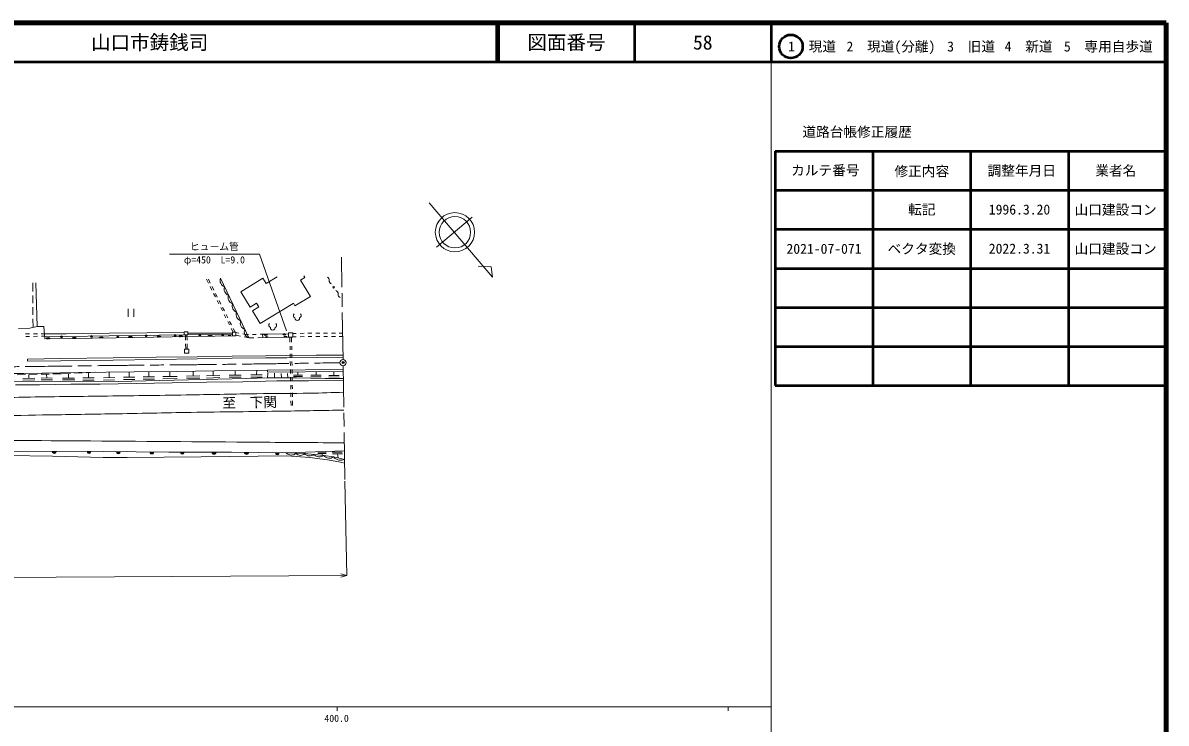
# Model space of a CAD drawing. Units: millimetres, scale not verified. Extents: x 40000 to 680000, y 20000 to 380000.
# Drawn here: x 387607 to 680000, y 200840 to 380000 of the extents above; entities that cross this region are included whole.
import ezdxf
from ezdxf.enums import TextEntityAlignment as Align

# ---------------------------------------------------------------- set-up
doc = ezdxf.new("R2010")
doc.units = ezdxf.units.MM
doc.header["$LTSCALE"] = 1000
doc.header["$PDMODE"] = 32
doc.header["$PDSIZE"] = 500
doc.linetypes.add('CHAIN', pattern=[18.5, 12, -1.5, 3.5, -1.5])
for name, color, linetype, lineweight in [('M-BGD', 7, 'Continuous', 13), ('M-BMK', 2, 'CHAIN', 13), ('M-BMK-SRVR', 3, 'Continuous', 13), ('M-STR-HTXT', 7, 'Continuous', 13), ('M-TTL', 2, 'Continuous', 140), ('M-TTL-BAND', 7, 'Continuous', 13), ('M-TTL-FRAM', 2, 'Continuous', 50), ('M-TTL-LINE', 7, 'Continuous', 50)]:
    doc.layers.add(name, color=color, linetype=linetype, lineweight=lineweight)
for name, color, linetype in [('M-BGD-HTXT', 7, 'Continuous'), ('M-OTRS', 6, 'Continuous'), ('M-TTL-TXT', 7, 'Continuous')]:
    doc.layers.add(name, color=color, linetype=linetype)
doc.styles.add('ＭＳ ゴシック', font='')
doc.styles.get('ＭＳ ゴシック').set_extended_font_data('MS Gothic')

# ---------------------------------------------------------------- blocks, each defined once
blk = doc.blocks.new('園庭')
at = {"color": 7, "linetype": 'Continuous', "lineweight": 13}
for centre, start, end in [((-0.4, 0.4), 131.4195, 251.1424), ((0.4, 0.4), 288.8576, 48.5806), ((0, -0.25), 172.1402, 7.8598)]:
    blk.add_arc(centre, 0.6, start, end, dxfattribs=at)
blk = doc.blocks.new('田')
at = {"color": 7, "linetype": 'Continuous', "lineweight": 13}
for p, q in [((-0.75, 1), (-0.75, -1)), ((0.75, -1), (0.75, 1))]:
    blk.add_line(p, q, dxfattribs=at)

msp = doc.modelspace()

# ---------------------------------------------------------------- linework, layer by layer
at = {"layer": 'M-BGD'}
for p, q in [((390123, 313455), (390139, 311274)), ((391236, 302308), (390961, 313455)), ((435048, 313436), (434554, 314415)), ((435534, 313426), (435046, 314395)), ((445379, 299419), (438129, 314671)), ((449012, 314693), (443321, 311225)), ((449012, 314693), (449853, 313313)), ((452677, 315035), (449853, 313313)), ((458620, 314145), (459715, 314812)), ((458620, 314145), (461128, 310030)), ((459426, 315286), (459715, 314812)), ((390146, 310274), (390160, 308274)), ((435949, 311650), (435498, 312543)), ((436435, 311640), (435985, 312533)), ((436849, 309865), (436399, 310757)), ((437336, 309854), (436886, 310747)), ((443321, 311225), (445747, 307245)), ((457190, 307631), (461128, 310030)), ((390168, 307274), (390182, 305274)), ((437750, 308079), (437300, 308972)), ((438237, 308069), (437787, 308962)), ((438651, 306293), (438201, 307186)), ((439138, 306283), (438687, 307176)), ((447390, 308247), (445747, 307245)), ((447946, 307335), (446303, 306333)), ((447390, 308247), (447946, 307335)), ((448290, 303073), (456752, 308230)), ((456805, 308262), (457190, 307631)), ((390189, 304274), (390205, 302093)), ((439552, 304508), (439101, 305400)), ((440039, 304498), (439588, 305390)), ((446303, 306333), (448290, 303073)), ((386522, 301842), (389405, 301926)), ((389405, 301926), (391236, 302308)), ((391236, 302308), (392978, 302308)), ((392978, 302308), (393194, 299155)), ((440453, 302722), (440002, 303615)), ((440939, 302712), (440489, 303605)), ((441397, 300850), (440903, 301829)), ((441879, 300850), (441390, 301819)), ((389314, 300427), (388314, 300425)), ((389336, 299797), (388336, 299795)), ((391314, 300431), (390314, 300429)), ((391336, 299801), (390336, 299799)), ((393106, 300434), (392314, 300433)), ((393149, 299804), (392336, 299803)), ((393106, 300435), (398660, 300417)), ((393149, 299804), (398664, 299787)), ((393194, 299155), (411506, 299446)), ((398660, 300417), (409691, 300596)), ((398664, 299787), (409700, 299966)), ((409691, 300596), (428859, 300799)), ((409700, 299966), (428859, 300169)), ((411506, 299446), (425809, 299684)), ((425809, 299684), (436679, 299836)), ((428859, 300169), (428859, 300983)), ((429789, 300983), (428859, 300983)), ((428859, 300169), (429789, 300169)), ((429213, 298847), (429181, 300169)), ((429593, 298847), (429561, 300169)), ((429789, 300169), (429789, 300983)), ((429789, 300572), (441186, 300634)), ((429789, 300222), (441186, 300284)), ((436679, 299836), (441186, 299932)), ((441186, 300850), (441186, 299906)), ((441186, 300850), (442116, 300850)), ((441186, 299906), (442116, 299906)), ((442116, 300850), (442116, 299906)), ((442882, 300636), (442116, 300802)), ((443258, 299879), (442116, 300127)), ((444625, 300258), (443859, 300424)), ((445379, 299419), (444236, 299667)), ((445299, 300268), (444625, 300258)), ((446682, 299439), (445379, 299419)), ((447298, 300299), (446299, 300284)), ((448985, 299474), (447682, 299454)), ((448972, 300324), (448298, 300314)), ((455512, 300424), (448910, 300323)), ((448985, 299474), (448910, 300323)), ((455525, 299574), (448985, 299474)), ((455517, 300701), (456667, 300710)), ((455517, 300701), (455525, 299574)), ((455525, 299574), (456675, 299583)), ((455923, 298320), (455903, 299577)), ((456343, 298327), (456323, 299584)), ((456667, 300710), (456675, 299583)), ((456668, 300554), (457529, 300559)), ((456674, 299704), (457539, 299709)), ((458529, 300564), (459529, 300570)), ((458539, 299714), (459539, 299720)), ((460529, 300576), (461529, 300582)), ((460539, 299726), (461539, 299732)), ((462529, 300587), (463529, 300593)), ((462539, 299738), (463539, 299743)), ((464529, 300599), (465529, 300605)), ((464539, 299749), (465539, 299755)), ((466529, 300611), (467529, 300616)), ((466539, 299761), (467539, 299766)), ((468529, 300622), (469390, 300627)), ((468539, 299772), (469403, 299777)), ((428982, 296525), (428982, 295490)), ((428982, 296525), (430062, 296525)), ((428982, 295490), (430062, 295490)), ((429269, 296525), (429237, 297847)), ((429650, 296525), (429618, 297847)), ((430062, 296525), (430062, 295490)), ((455956, 296320), (455940, 297320)), ((455988, 294320), (455972, 295320)), ((456376, 296327), (456360, 297327)), ((456408, 294327), (456392, 295327)), ((388791, 293977), (397312, 294087)), ((388798, 293437), (388791, 293977)), ((388798, 293437), (397319, 293547)), ((397312, 294087), (410721, 294266)), ((397319, 293547), (410729, 293726)), ((410721, 294266), (421677, 294446)), ((410729, 293726), (421685, 293906)), ((421677, 294446), (432184, 294596)), ((421685, 293906), (432192, 294056)), ((432184, 294596), (441134, 294715)), ((432192, 294056), (441142, 294175)), ((441134, 294715), (449727, 294835)), ((441142, 294175), (449733, 294295)), ((449727, 294835), (455116, 294865)), ((449733, 294295), (455121, 294325)), ((455116, 294865), (462599, 294955)), ((455121, 294325), (462604, 294415)), ((456021, 292321), (456005, 293321)), ((456441, 292328), (456425, 293327)), ((462599, 294955), (469479, 294988)), ((462604, 294415), (469487, 294448)), ((387869, 290302), (377393, 290242)), ((386181, 289991), (388294, 290036)), ((401848, 290541), (387869, 290302)), ((389164, 289036), (389149, 290055)), ((389294, 290058), (391293, 290100)), ((392293, 290122), (394293, 290164)), ((393697, 289135), (393645, 290151)), ((395292, 290186), (397406, 290231)), ((397406, 290231), (399762, 290329)), ((399300, 289136), (399290, 290310)), ((400761, 290371), (402759, 290455)), ((416067, 290721), (401848, 290541)), ((403759, 290497), (406115, 290595)), ((404406, 289182), (404370, 290522)), ((409658, 289224), (409679, 290640)), ((414801, 289334), (414808, 290705)), ((426933, 290811), (416067, 290721)), ((419843, 289411), (419857, 290752)), ((427075, 289525), (423375, 289507)), ((425225, 289516), (425225, 290797)), ((436631, 290960), (426933, 290811)), ((432858, 289662), (429446, 289626)), ((431152, 289644), (431152, 290876)), ((438001, 289764), (434589, 289656)), ((436295, 289710), (436283, 290955)), ((450170, 291174), (436631, 290960)), ((443437, 289857), (440402, 289839)), ((441919, 289848), (441912, 291044)), ((448817, 289909), (445926, 289909)), ((447371, 289909), (447420, 291131)), ((450170, 291174), (469537, 291333)), ((450174, 290634), (450170, 291174)), ((450174, 290634), (469545, 290793)), ((450204, 289198), (450221, 290383)), ((451995, 289193), (451924, 290392)), ((453715, 289188), (453689, 290330)), ((455374, 289184), (455321, 290321)), ((456053, 290321), (456037, 291321)), ((456473, 290328), (456457, 291328)), ((459091, 289867), (456800, 289891)), ((459098, 289516), (456807, 289539)), ((457946, 289879), (457930, 290698)), ((463918, 289841), (461296, 289841)), ((462607, 289841), (462649, 290737)), ((468466, 289783), (465868, 289818)), ((467167, 289800), (467172, 290774)), ((385288, 288160), (391714, 288300)), ((385713, 287360), (391819, 287420)), ((390702, 289078), (387625, 288994)), ((390708, 288641), (387631, 288558)), ((391714, 288300), (397342, 288220)), ((391819, 287420), (399871, 287540)), ((395140, 289123), (392254, 289147)), ((395162, 288687), (392277, 288711)), ((397342, 288220), (402790, 288140)), ((400853, 289136), (397746, 289136)), ((400857, 288633), (397750, 288633)), ((399871, 287540), (407385, 287599)), ((402790, 288140), (412009, 288280)), ((405852, 289191), (402960, 289173)), ((405867, 288616), (402975, 288598)), ((407385, 287599), (416544, 287749)), ((411078, 288635), (408222, 288599)), ((411086, 289242), (408231, 289206)), ((412009, 288280), (422526, 288519)), ((416280, 288756), (413317, 288738)), ((416283, 289343), (413319, 289325)), ((416544, 287749), (425794, 287869)), ((421292, 288837), (418382, 288837)), ((421298, 289411), (418388, 289411)), ((422526, 288519), (433761, 288779)), ((427075, 288976), (423375, 288958)), ((425794, 287869), (434594, 288108)), ((432858, 289134), (429446, 289098)), ((433761, 288779), (444916, 288998)), ((438007, 289230), (434594, 289122)), ((434594, 288108), (443904, 288198)), ((443440, 289345), (440405, 289327)), ((443904, 288198), (452554, 288378)), ((444916, 288998), (450204, 289198)), ((448796, 289386), (445905, 289386)), ((450204, 289198), (457628, 289178)), ((452554, 288378), (460666, 288408)), ((456086, 288321), (456070, 289321)), ((456118, 286322), (456102, 287321)), ((456506, 288328), (456490, 289328)), ((456538, 286328), (456522, 287328)), ((457628, 289178), (464912, 289038)), ((460666, 288408), (469581, 288501)), ((463900, 289457), (461278, 289457)), ((464912, 289038), (469573, 288998)), ((468464, 289365), (465866, 289401)), ((456151, 284322), (456135, 285322)), ((456571, 284329), (456555, 285328)), ((456188, 282065), (456167, 283322)), ((456608, 282072), (456587, 283329)), ((383523, 269316), (395151, 269145)), ((408267, 270304), (383938, 270390)), ((395151, 269145), (408153, 268802)), ((424915, 270175), (408267, 270304)), ((440963, 270132), (424915, 270175)), ((433211, 268973), (455090, 269240)), ((454970, 269967), (440963, 270132)), ((454970, 269967), (469866, 270465)), ((454970, 269967), (459690, 269795)), ((455090, 269240), (460992, 268811)), ((459690, 269795), (462093, 269595)), ((462093, 269595), (464553, 269338)), ((463012, 270036), (465197, 270048)), ((463028, 269837), (465214, 269849)), ((464121, 269843), (464159, 269379)), ((464553, 269338), (467070, 268937)), ((466744, 270151), (469296, 270162)), ((466806, 269708), (469358, 269719)), ((468082, 269714), (468225, 268680)), ((408153, 268802), (414289, 268759)), ((414289, 268759), (433211, 268973)), ((460992, 268811), (465541, 268239)), ((465541, 268239), (468430, 267667)), ((467070, 268937), (469900, 268307)), ((468430, 267667), (469915, 267367))]:
    msp.add_line(p, q, dxfattribs=at)
msp.add_circle((467093, 312357), 200, dxfattribs=at)
for centre, radius, start, end in [((439735, 314099), 1705, 160.39297, 250.45358), ((465211, 314218), 768, 350.62743, 75.21041), ((466728, 313968), 768, 170.62743, 255.21041), ((440771, 311920), 1705, 160.39297, 250.45358), ((441806, 309741), 1705, 160.39297, 250.45358), ((467459, 310746), 768, 350.62743, 75.21041), ((468976, 310496), 768, 170.62743, 255.21041), ((442842, 307562), 1705, 160.39297, 250.45358), ((443878, 305384), 1705, 160.39297, 250.45358), ((444913, 303205), 1705, 160.39297, 250.45358), ((445949, 301026), 1705, 160.39297, 250.45358), ((394052, 298897), 571, 29.24138, 152.57833), ((394051, 298952), 457, 29.24138, 152.57833), ((394050, 299006), 343, 29.24138, 152.57833), ((394050, 299060), 228, 29.24138, 152.57833), ((394049, 299114), 114, 29.24138, 152.57833), ((400759, 298921), 654, 33.67737, 148.14233), ((400758, 298992), 523, 33.67737, 148.14233), ((400757, 299062), 392, 33.67737, 148.14233), ((400756, 299133), 262, 33.67737, 148.14233), ((400755, 299204), 131, 33.67737, 148.14233), ((407649, 299098), 586, 30.12901, 151.69069), ((407648, 299155), 469, 30.12901, 151.69069), ((407647, 299213), 352, 30.12901, 151.69069), ((407646, 299270), 234, 30.12901, 151.69069), ((407645, 299327), 117, 30.12901, 151.69069), ((415108, 299204), 601, 31.03458, 150.87511), ((415107, 299264), 481, 31.03458, 150.87511), ((415106, 299325), 361, 31.03458, 150.87511), ((415105, 299385), 241, 31.03458, 150.87511), ((415104, 299445), 120, 31.03458, 150.87511), ((422440, 299423), 505, 24.87243, 157.03726), ((422439, 299464), 404, 24.87243, 157.03726), ((422439, 299505), 303, 24.87243, 157.03726), ((422438, 299546), 202, 24.87243, 157.03726), ((422437, 299587), 101, 24.87243, 157.03726), ((427971, 299438), 576, 29.42356, 152.18463), ((427971, 299494), 461, 29.42356, 152.18463), ((427970, 299549), 346, 29.42356, 152.18463), ((427969, 299604), 230, 29.42356, 152.18463), ((427968, 299659), 115, 29.42356, 152.18463), ((435509, 299393), 727, 36.76792, 144.84027), ((435507, 299479), 582, 36.76792, 144.84027), ((435506, 299564), 436, 36.76792, 144.84027), ((435505, 299649), 291, 36.76792, 144.84027), ((435504, 299735), 145, 36.76792, 144.84027), ((440441, 299916), 300, 1.14319, 181.28081), ((440441, 299916), 240, 1.14319, 181.28081), ((440441, 299916), 180, 1.14319, 181.28081), ((440441, 299916), 120, 1.14319, 181.28081), ((440441, 299916), 59.9, 1.14319, 181.28081), ((449688, 300636), 601, 210.93648, 330.81041), ((449688, 300576), 481, 210.93648, 330.81041), ((449689, 300516), 361, 210.93648, 330.81041), ((449690, 300456), 240, 210.93648, 330.81041), ((449978, 299382), 408, 16.2074, 165.53949), ((449691, 300395), 120, 210.93648, 330.81041), ((449978, 299403), 326, 16.2074, 165.53949), ((449977, 299425), 245, 16.2074, 165.53949), ((449977, 299446), 163, 16.2074, 165.53949), ((449977, 299468), 81.6, 16.2074, 165.53949), ((454503, 300517), 408, 196.21373, 345.53316), ((454503, 300495), 326, 196.21373, 345.53316), ((454504, 300473), 245, 196.21373, 345.53316), ((454504, 300452), 163, 196.21373, 345.53316), ((454812, 299419), 444, 19.81364, 161.93324), ((454504, 300430), 81.6, 196.21373, 345.53316), ((454811, 299448), 355, 19.81364, 161.93324), ((454811, 299477), 266, 19.81364, 161.93324), ((454810, 299505), 178, 19.81364, 161.93324), ((454810, 299534), 88.8, 19.81364, 161.93324), ((395652, 270340), 492, 178.82785, 0.76795), ((395652, 270342), 393, 178.82785, 0.76795), ((395652, 270343), 295, 178.82785, 0.76795), ((395652, 270345), 197, 178.82785, 0.76795), ((395652, 270347), 98.3, 178.82785, 0.76795), ((404549, 270228), 411, 167.27988, 12.31591), ((404549, 270246), 329, 167.27988, 12.31591), ((404549, 270264), 247, 167.27988, 12.31591), ((404549, 270281), 164, 167.27988, 12.31591), ((404549, 270299), 82.2, 167.27988, 12.31591), ((412020, 270227), 452, 173.43578, 5.67823), ((412020, 270236), 362, 173.43578, 5.67823), ((412020, 270246), 271, 173.43578, 5.67823), ((412020, 270256), 181, 173.43578, 5.67823), ((412020, 270265), 90.4, 173.43578, 5.67823), ((420591, 270142), 433, 170.68573, 8.42827), ((420591, 270155), 347, 170.68573, 8.42827), ((420591, 270169), 260, 170.68573, 8.42827), ((420591, 270182), 173, 170.68573, 8.42827), ((420591, 270195), 86.6, 170.68573, 8.42827), ((428410, 270113), 447, 173.00091, 6.6927), ((428411, 270123), 357, 173.00091, 6.6927), ((428411, 270134), 268, 173.00091, 6.6927), ((428411, 270145), 179, 173.00091, 6.6927), ((428411, 270155), 89.3, 173.00091, 6.6927), ((436500, 270156), 512, 181.13823, 358.55537), ((436500, 270153), 409, 181.13823, 358.55537), ((436500, 270151), 307, 181.13823, 358.55537), ((436500, 270149), 205, 181.13823, 358.55537), ((436500, 270146), 102, 181.13823, 358.55537), ((444823, 270195), 609, 189.61362, 349.03433), ((444823, 270174), 487, 189.61362, 349.03433), ((444822, 270152), 365, 189.61362, 349.03433), ((444822, 270130), 244, 189.61362, 349.03433), ((444822, 270108), 122, 189.61362, 349.03433), ((452678, 269927), 433, 170.45046, 8.19749), ((452678, 269941), 346, 170.45046, 8.19749), ((452678, 269954), 260, 170.45046, 8.19749), ((452678, 269967), 173, 170.45046, 8.19749), ((452678, 269981), 86.6, 170.45046, 8.19749), ((456267, 271233), 1812, 224.31462, 311.52025), ((458615, 270821), 1486, 219.478, 316.35687), ((460991, 270895), 1704, 220.18581, 310.2869), ((463456, 270739), 1780, 220.0005, 308.05086), ((466028, 270495), 1874, 218.11862, 303.80241), ((468888, 270429), 2351, 219.38369, 295.50486)]:
    msp.add_arc(centre, radius, start, end, dxfattribs=at)
for points, knots in [([(67533, 274794), (71303, 274876), (75073, 274978), (78844, 275040), (85871, 275154), (92899, 275184), (99926, 275268), (106410, 275347), (112894, 275435), (119378, 275526), (125786, 275616), (132193, 275726), (138601, 275812), (144942, 275897), (151283, 275950), (157624, 276041), (162538, 276111), (167452, 276165), (172365, 276284), (178561, 276434), (184754, 276699), (190949, 276880), (197485, 277070), (204024, 277164), (210558, 277395), (215394, 277566), (220227, 277821), (225061, 278038), (229250, 278227), (233439, 278415), (237627, 278612), (245460, 278981), (253292, 279365), (261124, 279753), (270078, 280197), (279030, 280672), (287984, 281112), (292790, 281348), (297595, 281581), (302402, 281798), (308580, 282078), (314759, 282338), (320938, 282592), (326923, 282838), (332908, 283123), (338895, 283300), (343249, 283429), (347606, 283476), (351961, 283558), (359148, 283693), (366335, 283807), (373522, 283944), (378865, 284045), (384206, 284177), (389549, 284266), (396113, 284375), (402679, 284434), (409244, 284523), (416395, 284620), (423547, 284709), (430698, 284824), (436276, 284913), (441854, 285047), (447432, 285124), (451966, 285186), (456501, 285171), (461034, 285253), (463900, 285304), (466764, 285405), (469629, 285481)], [0, 0, 0, 0, 1, 1, 1, 2, 2, 2, 3, 3, 3, 4, 4, 4, 5, 5, 5, 6, 6, 6, 7, 7, 7, 8, 8, 8, 9, 9, 9, 10, 10, 10, 11, 11, 11, 12, 12, 12, 13, 13, 13, 14, 14, 14, 15, 15, 15, 16, 16, 16, 17, 17, 17, 18, 18, 18, 19, 19, 19, 20, 20, 20, 21, 21, 21, 22, 22, 22, 23, 23, 23, 23]), ([(301279, 281747), (304511, 281737), (307744, 281790), (310975, 281717), (315059, 281625), (319140, 281422), (323219, 281202), (327293, 280983), (331360, 280637), (335433, 280401), (340949, 280082), (346468, 279794), (351989, 279572), (354791, 279459), (357594, 279348), (360399, 279314), (366911, 279235), (373424, 279355), (379936, 279436), (384778, 279496), (389619, 279624), (394461, 279708), (399824, 279801), (405188, 279872), (410552, 279965), (417241, 280081), (423929, 280228), (430618, 280337), (438494, 280465), (446371, 280543), (454247, 280666), (459398, 280746), (464549, 280843), (469701, 280932)], [0, 0, 0, 0, 1, 1, 1, 2, 2, 2, 3, 3, 3, 4, 4, 4, 5, 5, 5, 6, 6, 6, 7, 7, 7, 8, 8, 8, 9, 9, 9, 10, 10, 10, 11, 11, 11, 11]), ([(67238, 270976), (72974, 271091), (78711, 271203), (84447, 271321), (91212, 271460), (97976, 271639), (104742, 271750), (112136, 271871), (119532, 271892), (126926, 272008), (134908, 272133), (142888, 272343), (150869, 272480), (155743, 272563), (160619, 272574), (165493, 272693), (170088, 272806), (174679, 273083), (179274, 273166), (183011, 273234), (186750, 273155), (190488, 273186), (196791, 273238), (203094, 273353), (209396, 273466), (220181, 273661), (230963, 274014), (241749, 274153), (254106, 274313), (266464, 274352), (278822, 274325), (295024, 274289), (311226, 274074), (327427, 273885), (339463, 273745), (351498, 273506), (363534, 273370), (376363, 273225), (389193, 273149), (402023, 273048), (417379, 272928), (432735, 272823), (448091, 272710), (455338, 272657), (462586, 272604), (469833, 272551)], [0, 0, 0, 0, 1, 1, 1, 2, 2, 2, 3, 3, 3, 4, 4, 4, 5, 5, 5, 6, 6, 6, 7, 7, 7, 8, 8, 8, 9, 9, 9, 10, 10, 10, 11, 11, 11, 12, 12, 12, 13, 13, 13, 14, 14, 14, 15, 15, 15, 15])]:
    msp.add_open_spline(points, degree=3, knots=knots, dxfattribs=at)
for p in [(397461, 299657), (405190, 299723), (411882, 299790), (419106, 299936), (426570, 299989), (432849, 300056), (438703, 300096)]:
    msp.add_point(p, dxfattribs=at)
at = {"layer": 'M-BMK'}
for p, q in [((469496, 293873), (469083, 320019)), ((469981, 263210), (469522, 292273))]:
    msp.add_line(p, q, dxfattribs=at)
msp.add_open_spline([(369675, 291850), (370139, 291863), (370604, 291878), (371068, 291887), (375967, 291977), (380866, 291982), (385765, 292036), (390695, 292091), (395624, 292157), (400553, 292216), (405591, 292277), (410630, 292341), (415669, 292396), (422833, 292473), (429997, 292522), (437161, 292605), (443128, 292674), (449095, 292758), (455062, 292845), (459611, 292911), (464161, 292988), (468710, 293060)], degree=3, knots=[0, 0, 0, 0, 1, 1, 1, 2, 2, 2, 3, 3, 3, 4, 4, 4, 5, 5, 5, 6, 6, 6, 7, 7, 7, 7], dxfattribs=at)
at = {"layer": 'M-BMK-SRVR'}
for p, q in [((491521, 333986), (507752, 314971)), ((502527, 330302), (493415, 322573)), ((507404, 317547), (504058, 317777)), ((507752, 314971), (507404, 317547))]:
    msp.add_line(p, q, dxfattribs=at)
for centre, radius in [((498110, 326431), 5016), ((498110, 326431), 4013), ((469509, 293073), 800)]:
    msp.add_circle(centre, radius, dxfattribs=at)
at = {"layer": 'M-OTRS'}
msp.add_point((469509, 293073), dxfattribs=at)
at = {"layer": 'M-STR-HTXT'}
for p, q in [((425100, 320788), (448100, 320788)), ((455060, 301222), (448100, 320788)), ((470434, 238615), (469990, 262710)), ((244861, 237347), (470434, 238615)), ((470434, 238615), (468932, 239057)), ((470434, 238615), (468937, 238157))]:
    msp.add_line(p, q, dxfattribs=at)
at = {"layer": 'M-TTL'}
for p, q in [((680000, 380000), (40000, 380000)), ((680000, 20000), (680000, 380000))]:
    msp.add_line(p, q, dxfattribs=at)
at = {"layer": 'M-TTL-BAND'}
for p, q in [((579000, 20000), (579000, 370000)), ((40000, 205000), (579000, 205000)), ((468000, 205000), (468000, 204000)), ((568000, 205000), (568000, 204000))]:
    msp.add_line(p, q, dxfattribs=at)
at = {"layer": 'M-TTL-FRAM'}
for p, q in [((580000, 347197), (580000, 287197)), ((580000, 347197), (680000, 347197)), ((580000, 287197), (680000, 287197))]:
    msp.add_line(p, q, dxfattribs=at)
at = {"layer": 'M-TTL-LINE'}
for p, q in [((508747, 380000), (508747, 370000)), ((509247, 380000), (509247, 370000)), ((543997, 380000), (543997, 370000)), ((579000, 380000), (579000, 370000)), ((40000, 370000), (680000, 370000)), ((605000, 347197), (605000, 287197)), ((630000, 347197), (630000, 287197)), ((655000, 347197), (655000, 287197)), ((580000, 337197), (680000, 337197)), ((580000, 327197), (680000, 327197)), ((580000, 317197), (680000, 317197)), ((580000, 307197), (680000, 307197)), ((580000, 297197), (680000, 297197))]:
    msp.add_line(p, q, dxfattribs=at)
msp.add_circle((584031, 373958), 3000, dxfattribs=at)

# ---------------------------------------------------------------- block references
at = {"layer": 'M-BGD', "xscale": 1000, "yscale": 1000}
for name, p in [('田', (415254, 305801)), ('園庭', (457787, 304697)), ('園庭', (451501, 302228))]:
    msp.add_blockref(name, p, dxfattribs=at)

# ---------------------------------------------------------------- texts
at = {"layer": 'M-BGD-HTXT', "style": 'ＭＳ ゴシック'}
msp.add_text('至\u3000下関', height=2566, rotation=1.176, dxfattribs=at).set_placement((445647, 280848), align=Align.BOTTOM_CENTER)
at = {"layer": 'M-STR-HTXT', "style": 'ＭＳ ゴシック'}
msp.add_text('ヒューム管', height=1833, dxfattribs=at).set_placement((436600, 321288), align=Align.BOTTOM_CENTER)
msp.add_text('φ=450  L=9.0', height=1833, dxfattribs=at).set_placement((436600, 320288), align=Align.TOP_CENTER)
at = {"layer": 'M-TTL-BAND', "style": 'ＭＳ ゴシック'}
msp.add_text('400.0', height=1833, dxfattribs=at).set_placement((467844, 200604), align=Align.BOTTOM_CENTER)
at = {"layer": 'M-TTL-TXT', "style": 'ＭＳ ゴシック'}
msp.add_text('山口市鋳銭司', height=3666, dxfattribs=at).set_placement((405024, 375000), align=Align.MIDDLE_LEFT)
for s, height, p in [('図面番号', 3666, (526622, 375000)), ('58', 3666, (561497, 375000)), ('1\u3000現道', 2566, (589448, 373958)), ('2\u3000現道(分離)', 2566, (609619, 373958)), ('3\u3000旧道', 2566, (630121, 373958)), ('4\u3000新道', 2566, (644824, 373958)), ('5\u3000専用自歩道', 2566, (665228, 373958)), ('道路台帳修正履歴', 2566, (600968, 352113)), ('カルテ番号', 2566, (592839, 342277)), ('修正内容', 2566, (617509, 342023)), ('調整年月日', 2566, (643089, 342197)), ('業者名', 2566, (667134, 342197)), ('転記', 2566, (617500, 332245)), ('1996.3.20', 2566, (642500, 332245)), ('山口建設コン', 2566, (667077, 332189)), ('2021-07-071', 2566, (592500, 322197)), ('ベクタ変換', 2566, (617499, 322197)), ('2022.3.31', 2566, (642500, 322245)), ('山口建設コン', 2566, (667077, 322189))]:
    msp.add_text(s, height=height, dxfattribs=at).set_placement(p, align=Align.MIDDLE_CENTER)

doc.saveas('drawing.dxf')
